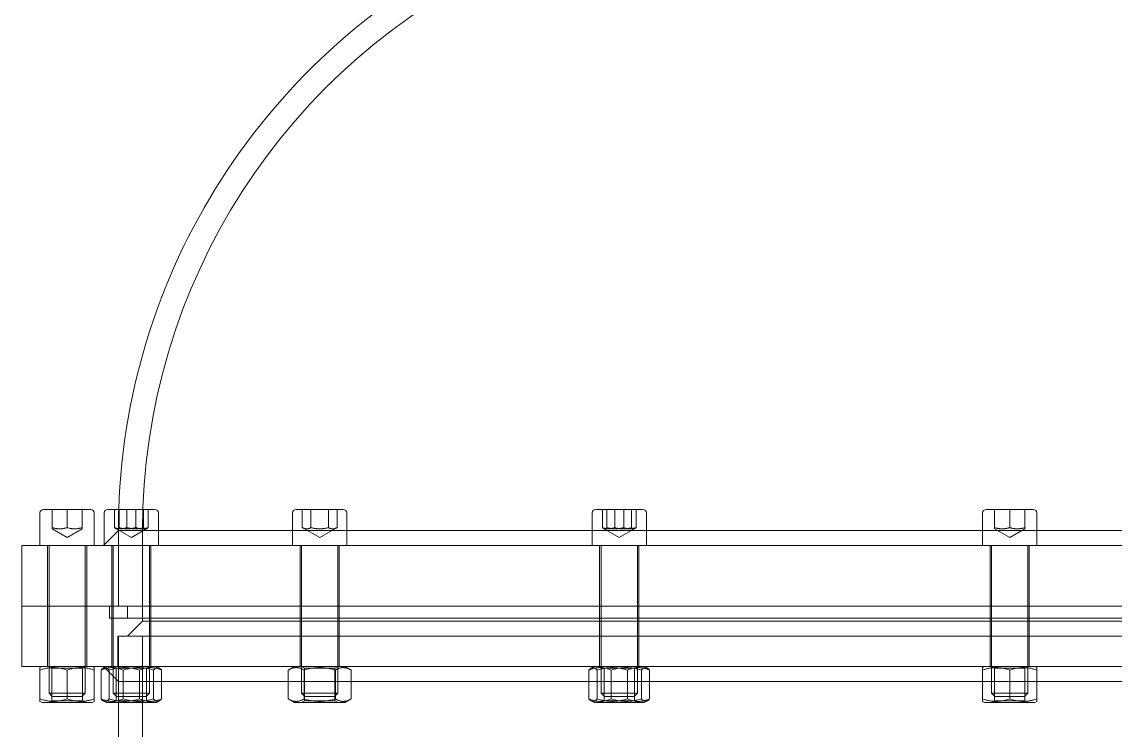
# Model space of a CAD drawing. Header units: millimetres. Extents: x -6314 to 11113, y -129 to 3675.
# Drawn here: x -2496.7 to -2424.2, y 2106.5 to 2153.4 of the extents above; entities that cross this region are included whole.
import ezdxf

# ---------------------------------------------------------------- set-up
doc = ezdxf.new("R2010")
doc.units = ezdxf.units.MM
doc.layers.add('Equipment', color=123, linetype='Continuous')

# ---------------------------------------------------------------- blocks, each defined once
blk = doc.blocks.new('A$C161d446f')
at = {"layer": 'Equipment', "linetype": 'Continuous', "lineweight": 0, "extrusion": (0, 1, 0)}
for p, q in [((73.4, 443.375), (73.4, 441.215)), ((76.76, 443.615), (73.64, 443.615)), ((74.2, 442.415), (74.2, 443.615)), ((75.2, 442.415), (75.2, 443.615)), ((76.2, 442.415), (76.2, 443.615)), ((77, 443.375), (77, 441.215)), ((99.288, 443.375), (99.288, 441.215)), ((102.648, 443.615), (99.528, 443.615)), ((99.973, 443.615), (99.973, 442.415)), ((100.272, 442.415), (100.272, 443.615)), ((100.789, 442.415), (100.789, 443.615)), ((101.387, 442.415), (101.387, 443.615)), ((101.905, 442.415), (101.905, 443.615)), ((102.204, 442.415), (102.204, 443.615)), ((102.888, 443.375), (102.888, 441.215)), ((119.153, 443.375), (119.153, 441.215)), ((122.513, 443.615), (119.393, 443.615)), ((119.798, 443.615), (119.798, 442.415)), ((120.376, 442.415), (120.376, 443.615)), ((121.531, 442.415), (121.531, 443.615)), ((122.108, 442.415), (122.108, 443.615)), ((122.753, 443.375), (122.753, 441.215)), ((131.641, 443.375), (131.641, 441.215)), ((131.934, 443.615), (131.881, 443.615)), ((135.001, 443.615), (131.934, 443.615)), ((132.325, 443.615), (132.325, 442.415)), ((132.624, 442.415), (132.624, 443.615)), ((133.142, 442.415), (133.142, 443.615)), ((133.74, 442.415), (133.74, 443.615)), ((134.257, 442.415), (134.257, 443.615)), ((134.556, 442.415), (134.556, 443.615)), ((135.241, 443.375), (135.241, 441.215)), ((135.9, 443.375), (135.9, 441.215)), ((136.349, 443.615), (136.14, 443.615)), ((139.26, 443.615), (136.349, 443.615)), ((136.7, 443.615), (136.7, 442.415)), ((137.7, 442.415), (137.7, 443.615)), ((138.7, 442.415), (138.7, 443.615)), ((139.5, 443.375), (139.5, 441.215)), ((73.4, 442.215), (46.852, 442.215)), ((77, 442.215), (73.4, 442.215)), ((75.2, 441.749), (74.2, 442.326)), ((75.2, 441.749), (76.2, 442.326)), ((99.288, 442.215), (77, 442.215)), ((102.888, 442.215), (99.288, 442.215)), ((101.088, 441.749), (100.053, 442.346)), ((101.088, 441.749), (102.124, 442.346)), ((119.153, 442.215), (102.888, 442.215)), ((122.753, 442.215), (119.153, 442.215)), ((120.953, 441.749), (119.798, 442.415)), ((120.953, 441.749), (122.108, 442.415)), ((131.641, 442.215), (122.753, 442.215)), ((134.3, 442.215), (131.641, 442.215)), ((133.441, 441.749), (132.405, 442.346)), ((132.7, 437.215), (132.7, 442.215)), ((133.441, 441.749), (134.476, 442.346)), ((134.3, 441.215), (134.3, 442.215)), ((134.3, 442.215), (135.241, 441.274)), ((134.3, 437.215), (134.3, 442.215)), ((137.7, 441.749), (136.7, 442.326)), ((137.7, 441.749), (138.7, 442.326)), ((-115.3, 441.215), (140.7, 441.215)), ((73.9, 437.215), (73.9, 441.215)), ((74, 441.195), (74, 431.43)), ((76.4, 441.195), (76.4, 431.43)), ((76.5, 437.215), (76.5, 441.215)), ((99.788, 437.215), (99.788, 441.215)), ((99.888, 441.195), (99.888, 431.43)), ((102.288, 441.195), (102.288, 431.43)), ((102.388, 437.215), (102.388, 441.215)), ((119.653, 437.215), (119.653, 441.215)), ((119.753, 441.195), (119.753, 431.43)), ((122.153, 441.195), (122.153, 431.43)), ((122.253, 437.215), (122.253, 441.215)), ((132.141, 437.215), (132.141, 441.215)), ((132.241, 441.195), (132.241, 431.43)), ((134.3, 437.215), (134.3, 441.215)), ((134.641, 441.195), (134.641, 431.43)), ((134.741, 437.215), (134.741, 441.215)), ((135.241, 441.274), (135.3, 441.215)), ((136.4, 437.215), (136.4, 441.215)), ((136.5, 441.195), (136.5, 431.43)), ((138.9, 441.195), (138.9, 431.43)), ((139, 437.215), (139, 441.215)), ((140.7, 437.215), (140.7, 441.215)), ((-115.3, 437.215), (140.7, 437.215)), ((-115.3, 437.215), (140.7, 437.215)), ((73.9, 433.215), (73.9, 437.215)), ((76.5, 433.215), (76.5, 437.215)), ((99.788, 433.215), (99.788, 437.215)), ((102.388, 433.215), (102.388, 437.215)), ((119.653, 433.215), (119.653, 437.215)), ((122.253, 433.215), (122.253, 437.215)), ((132.141, 433.215), (132.141, 437.215)), ((132.7, 436.215), (132.7, 437.215)), ((133.7, 437.215), (133.7, 436.415)), ((134.741, 433.215), (134.741, 437.215)), ((134.9, 437.215), (134.9, 436.415)), ((136.4, 433.215), (136.4, 437.215)), ((139, 433.215), (139, 437.215)), ((140.7, 433.215), (140.7, 437.215)), ((134.9, 436.415), (-109.5, 436.415)), ((-107.3, 436.215), (132.7, 436.215)), ((132.7, 436.215), (133.7, 435.215)), ((-108.94, 435.215), (134.34, 435.215)), ((132.7, 135.215), (132.7, 435.215)), ((134.3, 430.815), (134.3, 435.215)), ((134.34, 433.215), (134.34, 435.215)), ((-115.3, 433.215), (140.7, 433.215)), ((73.54, 433.215), (73.4, 433.134)), ((73.4, 431.057), (73.4, 432.974)), ((74.189, 433.106), (74, 433.215)), ((75.705, 433.106), (74.189, 433.106)), ((74.189, 430.925), (74.189, 433.106)), ((75.2, 431.057), (75.2, 432.974)), ((76.211, 433.106), (75.705, 433.106)), ((76.211, 433.106), (76.4, 433.215)), ((76.211, 430.925), (76.211, 433.106)), ((76.86, 433.215), (77, 433.134)), ((77, 431.057), (77, 432.974)), ((99.081, 431.057), (99.081, 432.974)), ((99.428, 433.215), (99.225, 433.098)), ((99.619, 431.057), (99.619, 432.974)), ((100.078, 433.106), (99.888, 433.215)), ((101.803, 433.106), (100.078, 433.106)), ((100.078, 430.925), (100.078, 433.106)), ((100.55, 431.057), (100.55, 432.974)), ((101.626, 431.057), (101.626, 432.974)), ((102.099, 433.106), (101.803, 433.106)), ((102.099, 433.106), (102.288, 433.215)), ((102.099, 430.925), (102.099, 433.106)), ((102.558, 431.057), (102.558, 432.974)), ((102.748, 433.215), (102.952, 433.098)), ((103.096, 431.057), (103.096, 432.974)), ((119.293, 433.215), (118.875, 432.974)), ((118.875, 431.057), (118.875, 432.974)), ((119.943, 433.106), (119.753, 433.215)), ((119.914, 431.057), (119.914, 432.974)), ((121.828, 433.106), (119.943, 433.106)), ((119.943, 430.925), (119.943, 433.106)), ((121.964, 433.106), (121.828, 433.106)), ((121.964, 433.106), (122.153, 433.215)), ((121.964, 430.925), (121.964, 433.106)), ((121.992, 431.057), (121.992, 432.974)), ((122.613, 433.215), (123.032, 432.974)), ((123.032, 431.057), (123.032, 432.974)), ((131.433, 431.057), (131.433, 432.974)), ((131.781, 433.215), (131.577, 433.098)), ((131.971, 431.057), (131.971, 432.974)), ((132.43, 433.106), (132.241, 433.215)), ((134.417, 433.106), (132.43, 433.106)), ((132.43, 430.925), (132.43, 433.106)), ((132.903, 431.057), (132.903, 432.974)), ((133.979, 431.057), (133.979, 432.974)), ((134.3, 432.215), (134.3, 433.215)), ((134.3, 432.215), (135.227, 433.142)), ((134.451, 433.106), (134.417, 433.106)), ((134.451, 433.106), (134.641, 433.215)), ((134.451, 430.925), (134.451, 433.106)), ((134.91, 431.057), (134.91, 432.974)), ((135.101, 433.215), (135.304, 433.098)), ((135.227, 433.142), (135.3, 433.215)), ((135.448, 431.057), (135.448, 432.974)), ((136.04, 433.215), (135.9, 433.134)), ((135.9, 431.057), (135.9, 432.974)), ((136.689, 433.106), (136.5, 433.215)), ((138.711, 433.106), (136.689, 433.106)), ((136.689, 430.925), (136.689, 433.106)), ((137.7, 431.057), (137.7, 432.974)), ((138.711, 433.106), (138.9, 433.215)), ((138.711, 430.925), (138.711, 433.106)), ((139.36, 433.215), (139.5, 433.134)), ((139.5, 431.057), (139.5, 432.974)), ((47.06, 432.215), (73.4, 432.215)), ((73.4, 432.215), (77, 432.215)), ((77, 432.215), (99.081, 432.215)), ((99.081, 432.215), (103.096, 432.215)), ((103.096, 432.215), (118.875, 432.215)), ((118.875, 432.215), (123.032, 432.215)), ((123.032, 432.215), (131.433, 432.215)), ((131.433, 432.215), (134.3, 432.215)), ((76.4, 431.43), (74, 431.43)), ((74.215, 431.215), (74, 431.43)), ((76.185, 431.215), (76.4, 431.43)), ((102.288, 431.43), (99.888, 431.43)), ((100.103, 431.215), (99.888, 431.43)), ((102.074, 431.215), (102.288, 431.43)), ((122.153, 431.43), (119.753, 431.43)), ((119.968, 431.215), (119.753, 431.43)), ((121.938, 431.215), (122.153, 431.43)), ((134.641, 431.43), (132.241, 431.43)), ((132.455, 431.215), (132.241, 431.43)), ((134.426, 431.215), (134.641, 431.43)), ((138.9, 431.43), (136.5, 431.43)), ((136.715, 431.215), (136.5, 431.43)), ((138.685, 431.215), (138.9, 431.43)), ((73.54, 430.815), (73.4, 430.896)), ((76.86, 430.815), (73.54, 430.815)), ((74.189, 430.925), (74, 430.815)), ((74.189, 430.925), (76.211, 430.925)), ((74.215, 431.215), (76.185, 431.215)), ((76.211, 430.925), (76.4, 430.815)), ((76.86, 430.815), (77, 430.896)), ((99.428, 430.815), (99.225, 430.933)), ((102.748, 430.815), (99.428, 430.815)), ((100.078, 430.925), (99.888, 430.815)), ((100.078, 430.925), (102.099, 430.925)), ((100.103, 431.215), (102.074, 431.215)), ((102.099, 430.925), (102.288, 430.815)), ((102.748, 430.815), (102.952, 430.933)), ((119.293, 430.815), (118.875, 431.057)), ((122.613, 430.815), (119.293, 430.815)), ((119.943, 430.925), (119.753, 430.815)), ((119.943, 430.925), (121.964, 430.925)), ((119.968, 431.215), (121.938, 431.215)), ((121.964, 430.925), (122.153, 430.815)), ((122.613, 430.815), (123.032, 431.057)), ((131.781, 430.815), (131.577, 430.933)), ((135.101, 430.815), (131.781, 430.815)), ((132.43, 430.925), (132.241, 430.815)), ((132.43, 430.925), (134.451, 430.925)), ((132.455, 431.215), (134.426, 431.215)), ((134.3, 393.415), (134.3, 430.815)), ((134.451, 430.925), (134.641, 430.815)), ((135.101, 430.815), (135.304, 430.933)), ((136.04, 430.815), (135.9, 430.896)), ((139.36, 430.815), (136.04, 430.815)), ((136.689, 430.925), (136.5, 430.815)), ((136.689, 430.925), (138.711, 430.925)), ((136.715, 431.215), (138.685, 431.215)), ((138.711, 430.925), (138.9, 430.815)), ((139.36, 430.815), (139.5, 430.896))]:
    blk.add_line(p, q, dxfattribs=at)
at = {"layer": 'Equipment', "linetype": 'Continuous', "lineweight": 0, "extrusion": (0, 0, -1)}
for centre, radius, start, end in [((-91.2, 442.215), 43.1, 114.4692, 178.13856), ((-91.2, 442.215), 41.5, 114.43719, 180), ((-73.64, 443.375), 0.24, 0, 90), ((-76.76, 443.375), 0.24, 90, 180), ((-99.528, 443.375), 0.24, 0, 90), ((-102.648, 443.375), 0.24, 90, 180), ((-119.393, 443.375), 0.24, 0, 90), ((-122.513, 443.375), 0.24, 90, 180), ((-131.881, 443.375), 0.24, 0, 90), ((-91.2, 442.215), 43.1, 178.13856, 180), ((-135.001, 443.375), 0.24, 90, 180), ((-136.14, 443.375), 0.24, 0, 90), ((-139.26, 443.375), 0.24, 90, 180), ((-73.98, 441.195), 0.02, 90, 180), ((-76.42, 441.195), 0.02, 0, 90), ((-99.868, 441.195), 0.02, 90, 180), ((-102.308, 441.195), 0.02, 0, 90), ((-119.733, 441.195), 0.02, 90, 180), ((-122.173, 441.195), 0.02, 0, 90), ((-132.221, 441.195), 0.02, 90, 180), ((-134.661, 441.195), 0.02, 0, 90), ((-136.48, 441.195), 0.02, 90, 180), ((-138.92, 441.195), 0.02, 0, 90)]:
    blk.add_arc(centre, radius, start, end, dxfattribs=at)
at = {"layer": 'Equipment', "linetype": 'Continuous', "lineweight": 0}
for points, weights in [([(75.2, 442.415), (74.7, 442.249), (74.2, 442.415)], [2.12538660821, 2.45418506076, 2.12538660822]), ([(74.2, 442.415), (74.2, 442.326), (74.2, 442.326)], [1, 1.07735026919, 1.07735026919]), ([(76.2, 442.415), (75.7, 442.249), (75.2, 442.415)], [1, 1.15470053838, 1]), ([(76.2, 442.326), (76.2, 442.326), (76.2, 442.415)], [1.07735026919, 1.07735026919, 1]), ([(99.973, 442.415), (100.381, 442.249), (100.789, 442.415)], [1, 1.15470053838, 1]), ([(100.272, 442.415), (100.122, 442.249), (99.973, 442.415)], [1, 1.15470053838, 1]), ([(101.387, 442.415), (100.83, 442.249), (100.272, 442.415)], [2.12538660821, 2.45418506076, 2.12538660822]), ([(100.789, 442.415), (101.347, 442.249), (101.905, 442.415)], [1, 1.15470053838, 1]), ([(102.204, 442.415), (101.795, 442.249), (101.387, 442.415)], [1, 1.15470053838, 1]), ([(101.905, 442.415), (102.054, 442.249), (102.204, 442.415)], [1, 1.15470053838, 1]), ([(120.376, 442.415), (120.087, 442.249), (119.798, 442.415)], [1, 1.15470053838, 1]), ([(121.531, 442.415), (120.953, 442.249), (120.376, 442.415)], [2.12538660821, 2.45418506076, 2.12538660822]), ([(122.108, 442.415), (121.819, 442.249), (121.531, 442.415)], [1, 1.15470053838, 1]), ([(132.325, 442.415), (132.475, 442.249), (132.624, 442.415)], [1, 1.15470053838, 1]), ([(133.142, 442.415), (132.734, 442.249), (132.325, 442.415)], [1, 1.15470053838, 1]), ([(132.624, 442.415), (133.182, 442.249), (133.74, 442.415)], [1, 1.15470053838, 1]), ([(134.257, 442.415), (133.7, 442.249), (133.142, 442.415)], [2.12538660821, 2.45418506076, 2.12538660822]), ([(133.74, 442.415), (134.148, 442.249), (134.556, 442.415)], [1, 1.15470053838, 1]), ([(134.556, 442.415), (134.407, 442.249), (134.257, 442.415)], [1, 1.15470053838, 1]), ([(136.7, 442.415), (136.7, 442.326), (136.7, 442.326)], [1, 1.07735026919, 1.07735026919]), ([(137.7, 442.415), (137.2, 442.249), (136.7, 442.415)], [1, 1.15470053838, 1]), ([(138.7, 442.415), (138.2, 442.249), (137.7, 442.415)], [2.12538660821, 2.45418506076, 2.12538660822]), ([(138.7, 442.326), (138.7, 442.326), (138.7, 442.415)], [1.07735026919, 1.07735026919, 1]), ([(73.4, 433.134), (73.4, 433.134), (73.4, 432.974)], [1.07735026919, 1.07735026919, 1]), ([(73.4, 432.974), (74.3, 433.274), (75.2, 432.974)], [1, 1.15470053838, 1]), ([(75.2, 432.974), (76.1, 433.274), (77, 432.974)], [1, 1.15470053838, 1]), ([(77, 432.974), (77, 433.134), (77, 433.134)], [1, 1.07735026919, 1.07735026919]), ([(99.081, 432.974), (99.35, 433.274), (99.619, 432.974)], [1, 1.15470053838, 1]), ([(100.55, 432.974), (99.816, 433.274), (99.081, 432.974)], [1, 1.15470053838, 1]), ([(99.619, 432.974), (100.622, 433.274), (101.626, 432.974)], [1, 1.15470053838, 1]), ([(102.558, 432.974), (101.554, 433.274), (100.55, 432.974)], [1, 1.15470053838, 1]), ([(101.626, 432.974), (102.361, 433.274), (103.096, 432.974)], [1, 1.15470053838, 1]), ([(102.952, 433.098), (102.766, 433.205), (102.558, 432.974)], [1.0586772248, 1.11535507165, 1]), ([(103.096, 432.974), (103.02, 433.058), (102.952, 433.098)], [1, 1.03934546673, 1.0586772248]), ([(118.875, 432.974), (119.394, 433.274), (119.914, 432.974)], [1, 1.15470053838, 1]), ([(119.914, 432.974), (120.953, 433.274), (121.992, 432.974)], [1, 1.15470053838, 1]), ([(121.992, 432.974), (122.512, 433.274), (123.032, 432.974)], [1, 1.15470053838, 1]), ([(131.433, 432.974), (132.168, 433.274), (132.903, 432.974)], [1, 1.15470053838, 1]), ([(131.577, 433.098), (131.509, 433.058), (131.433, 432.974)], [1.0586772248, 1.03934546673, 1]), ([(131.971, 432.974), (131.763, 433.205), (131.577, 433.098)], [1, 1.11535507165, 1.0586772248]), ([(133.979, 432.974), (132.975, 433.274), (131.971, 432.974)], [1, 1.15470053838, 1]), ([(132.903, 432.974), (133.907, 433.274), (134.91, 432.974)], [1, 1.15470053838, 1]), ([(135.448, 432.974), (134.714, 433.274), (133.979, 432.974)], [1, 1.15470053838, 1]), ([(134.91, 432.974), (135.179, 433.274), (135.448, 432.974)], [1, 1.15470053838, 1]), ([(135.9, 433.134), (135.9, 433.134), (135.9, 432.974)], [1.07735026919, 1.07735026919, 1]), ([(135.9, 432.974), (136.8, 433.274), (137.7, 432.974)], [1, 1.15470053838, 1]), ([(137.7, 432.974), (138.6, 433.274), (139.5, 432.974)], [1, 1.15470053838, 1]), ([(139.5, 432.974), (139.5, 433.134), (139.5, 433.134)], [1, 1.07735026919, 1.07735026919]), ([(73.4, 431.057), (73.4, 430.896), (73.4, 430.896)], [1, 1.07735026919, 1.07735026919]), ([(75.2, 431.057), (74.3, 430.757), (73.4, 431.057)], [1, 1.15470053838, 1]), ([(77, 431.057), (76.1, 430.757), (75.2, 431.057)], [1, 1.15470053838, 1]), ([(77, 430.896), (77, 430.896), (77, 431.057)], [1.07735026919, 1.07735026919, 1]), ([(99.619, 431.057), (99.35, 430.757), (99.081, 431.057)], [1, 1.15470053838, 1]), ([(99.081, 431.057), (99.816, 430.757), (100.55, 431.057)], [1, 1.15470053838, 1]), ([(101.626, 431.057), (100.622, 430.757), (99.619, 431.057)], [1, 1.15470053838, 1]), ([(100.55, 431.057), (101.554, 430.757), (102.558, 431.057)], [1, 1.15470053838, 1]), ([(103.096, 431.057), (102.361, 430.757), (101.626, 431.057)], [1, 1.15470053838, 1]), ([(102.558, 431.057), (102.766, 430.825), (102.952, 430.933)], [1, 1.11535507165, 1.0586772248]), ([(102.952, 430.933), (103.02, 430.972), (103.096, 431.057)], [1.0586772248, 1.03934546673, 1]), ([(119.914, 431.057), (119.394, 430.757), (118.875, 431.057)], [1, 1.15470053838, 1]), ([(121.992, 431.057), (120.953, 430.757), (119.914, 431.057)], [1, 1.15470053838, 1]), ([(123.032, 431.057), (122.512, 430.757), (121.992, 431.057)], [1, 1.15470053838, 1]), ([(131.433, 431.057), (131.509, 430.972), (131.577, 430.933)], [1, 1.03934546673, 1.0586772248]), ([(132.903, 431.057), (132.168, 430.757), (131.433, 431.057)], [1, 1.15470053838, 1]), ([(131.577, 430.933), (131.763, 430.825), (131.971, 431.057)], [1.0586772248, 1.11535507165, 1]), ([(131.971, 431.057), (132.975, 430.757), (133.979, 431.057)], [1, 1.15470053838, 1]), ([(134.91, 431.057), (133.907, 430.757), (132.903, 431.057)], [1, 1.15470053838, 1]), ([(133.979, 431.057), (134.714, 430.757), (135.448, 431.057)], [1, 1.15470053838, 1]), ([(135.448, 431.057), (135.179, 430.757), (134.91, 431.057)], [1, 1.15470053838, 1]), ([(135.9, 431.057), (135.9, 430.896), (135.9, 430.896)], [1, 1.07735026919, 1.07735026919]), ([(137.7, 431.057), (136.8, 430.757), (135.9, 431.057)], [1, 1.15470053838, 1]), ([(139.5, 431.057), (138.6, 430.757), (137.7, 431.057)], [1, 1.15470053838, 1]), ([(139.5, 430.896), (139.5, 430.896), (139.5, 431.057)], [1.07735026919, 1.07735026919, 1])]:
    blk.add_rational_spline(points, weights, degree=2, dxfattribs=at)

msp = doc.modelspace()

# ---------------------------------------------------------------- block references
at = {"xscale": -1}
msp.add_blockref('A$C161d446f', (-2355.993, 1677.491), dxfattribs=at)

doc.saveas('drawing.dxf')
